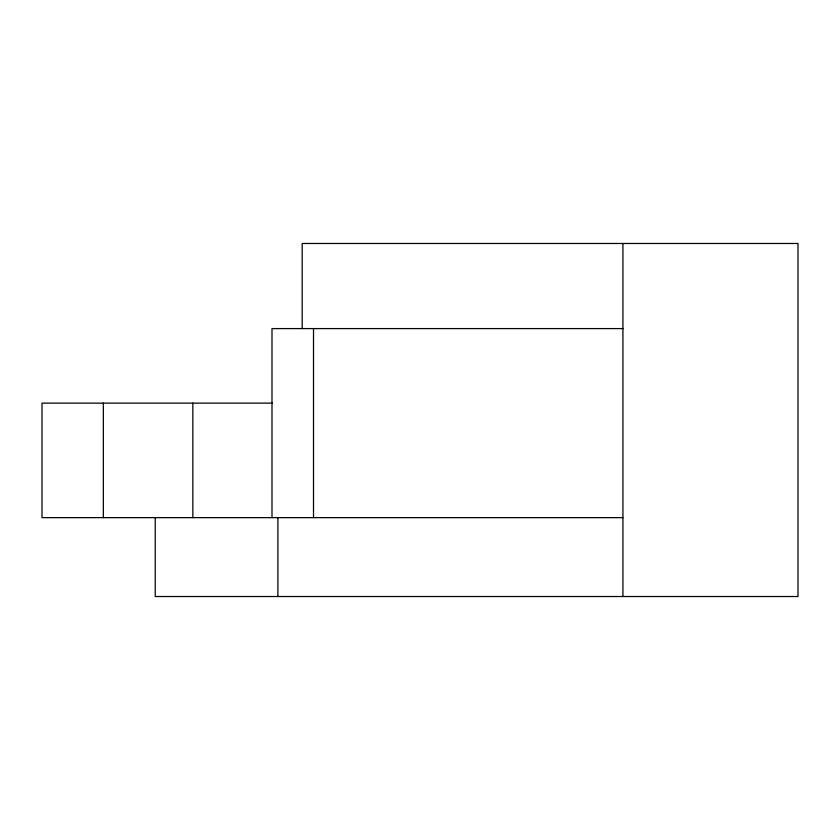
<?xml version="1.0" encoding="UTF-8"?>
<svg xmlns="http://www.w3.org/2000/svg" width="840" height="840" viewBox="0 0 840 840"><rect width="100%" height="100%" fill="white"/><g stroke="black" fill="none" stroke-linecap="round" stroke-linejoin="round"><path stroke-width="1.26" d="M622.923 328.587L271.992 328.587L271.992 517.639M272.244 403.127L42 403.127L42 517.639L622.923 517.639M622.923 243.484L622.923 596.516M313.509 328.587L313.509 517.639M302.19 328.587L302.19 243.484L798 243.484L798 596.516L155.232 596.516L155.232 517.639M277.914 517.639L277.914 596.516M192.843 403.127L192.843 517.639M103.341 403.127L103.341 517.639"/></g></svg>
